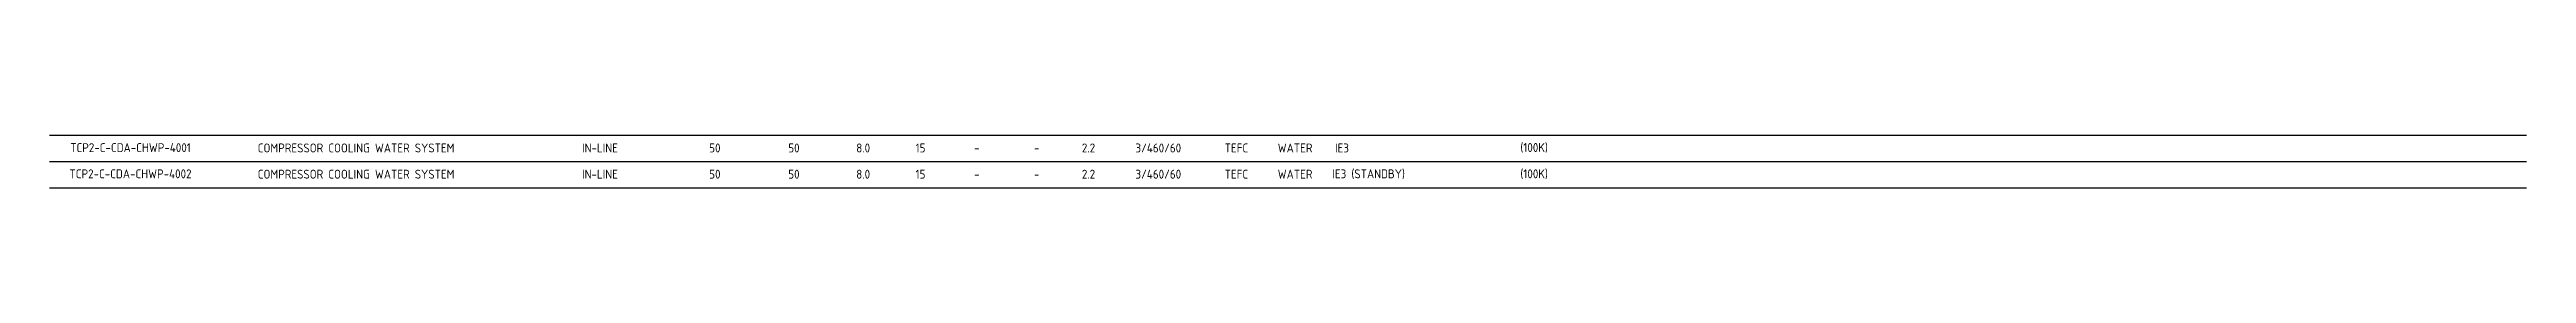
# Model space of a CAD drawing. Header units: millimetres. Extents: x 10 to 850, y -2366 to 587.
# Drawn here: x 50 to 746, y -656 to -642 of the extents above.
import ezdxf
from ezdxf.enums import TextEntityAlignment as Align

# ---------------------------------------------------------------- set-up
doc = ezdxf.new("R2010")
doc.units = ezdxf.units.MM
for name, color, linetype in [('M-DETL-IF', 2, 'Continuous'), ('M-DETL-OF', 5, 'Continuous'), ('M-DETL-TEXT', 3, 'Continuous')]:
    doc.layers.add(name, color=color, linetype=linetype)
doc.styles.add('AA-TXT', font='isocp.shx', dxfattribs={"width": 0.8, "bigfont": 'chineset.shx'})

msp = doc.modelspace()

# ---------------------------------------------------------------- linework, layer by layer
at = {"layer": 'M-DETL-IF'}
msp.add_line((50.46, -648.87), (746.02, -648.87), dxfattribs=at)
at = {"layer": 'M-DETL-OF'}
for p, q in [((50.46, -641.54), (746.02, -641.54)), ((50.46, -656.2), (746.02, -656.2))]:
    msp.add_line(p, q, dxfattribs=at)

# ---------------------------------------------------------------- texts
at = {"layer": 'M-DETL-TEXT', "style": 'AA-TXT'}
for s, p in [('TCP2-C-CDA-CHWP-4001', (73.2, -644.99)), ('COMPRESSOR COOLING WATER SYSTEM', (136.55, -645.08)), ('IN-LINE', (205.03, -645.07)), ('50', (237.3, -645.08)), ('50', (259.5, -645.08)), ('8.0', (278.94, -645.08)), ('15', (295.05, -645.08)), ('-', (310.87, -645.08)), ('-', (327.67, -645.08)), ('2.2', (342.22, -645.08)), ('3/460/60', (361.82, -645.08)), ('TEFC', (383.75, -645.08)), ('WATER', (400.23, -645.08)), ('TCP2-C-CDA-CHWP-4002', (73.2, -652.32)), ('COMPRESSOR COOLING WATER SYSTEM', (136.55, -652.42)), ('IN-LINE', (205.03, -652.41)), ('50', (237.3, -652.42)), ('50', (259.5, -652.42)), ('8.0', (278.94, -652.42)), ('15', (295.05, -652.42)), ('-', (310.87, -652.42)), ('-', (327.67, -652.42)), ('2.2', (342.22, -652.42)), ('3/460/60', (361.82, -652.42)), ('TEFC', (383.75, -652.42)), ('WATER', (400.23, -652.42))]:
    msp.add_text(s, height=2.5, dxfattribs=at).set_placement(p, align=Align.MIDDLE)
for s, p in [('IE3', (411.44, -646.34)), ('(100K)', (463.49, -646.2)), ('IE3 (STANDBY)', (410.69, -653.57)), ('(100K)', (463.49, -653.57))]:
    msp.add_text(s, height=2.5, dxfattribs=at).set_placement(p)

doc.saveas('drawing.dxf')
